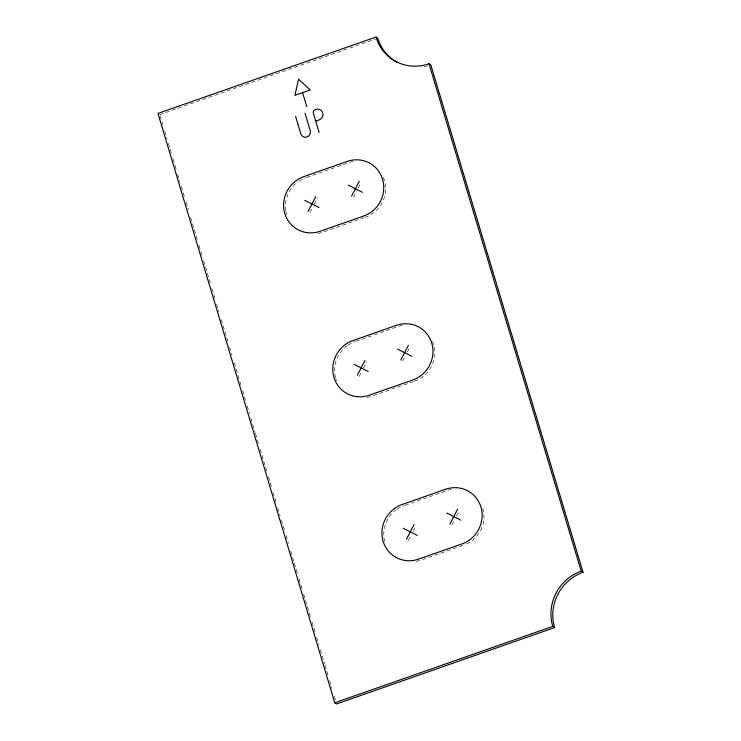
<?xml version="1.0" encoding="UTF-8"?>
<svg xmlns="http://www.w3.org/2000/svg" width="741" height="741" viewBox="0 0 741 741"><rect width="100%" height="100%" fill="white"/><g stroke="black" fill="none" stroke-linecap="round" stroke-linejoin="round"><path stroke-width="0.56" stroke-dasharray="3.71 2.78" d="M309.988 212.5L312.832 206.971M314.258 204.21L317.574 197.764M353.457 197.273L356.773 190.826M358.199 188.057L361.043 182.536M359.172 376.437L362.016 370.908M363.442 368.147L366.758 361.701M402.632 361.21L405.484 355.68M407.374 351.994L410.227 346.473M408.356 540.365L411.199 534.845M413.098 531.158L415.942 525.628M451.815 525.137L454.668 519.617M456.558 515.931L459.411 510.41M159.787 114.605L377.79 38.226M306.672 177.423L349.048 162.575A29.316 27.982 -57.4 0 1 355.31 161.149M364.359 217.604L321.983 232.452A29.316 27.982 -57.4 0 1 315.722 233.887M355.856 341.36L398.232 326.512A29.316 27.982 -57.4 0 1 404.493 325.077M413.543 381.541L371.167 396.389A29.316 27.982 -57.4 0 1 364.905 397.824M405.04 505.297L447.416 490.449A29.316 27.982 -57.4 0 1 453.677 489.014M462.727 545.478L420.351 560.326A29.316 27.982 -57.4 0 1 414.089 561.761M160.121 115.707L162.779 124.571M164.771 131.222L167.105 138.975M168.429 143.402L171.755 154.48M173.079 158.917L176.404 169.995M177.738 174.422L180.063 182.175M181.397 186.612L184.713 197.69M186.047 202.117L188.371 209.87M190.696 217.622L194.022 228.7M194.355 229.812L197.68 240.89M199.005 245.317L202.33 256.395M203.664 260.832L210.639 284.09M211.972 288.527L215.288 299.605M216.622 304.032L218.947 311.785M221.272 319.547L224.597 330.625M224.931 331.727L228.256 342.805M229.58 347.242L231.914 354.995M234.239 362.747L241.214 386.015M242.548 390.442L245.873 401.52M247.198 405.948L249.522 413.71M250.856 418.137L255.173 432.54M255.506 433.642L258.831 444.72M260.165 449.157L263.481 460.235M263.815 461.337L267.14 472.415M268.474 476.852L271.79 487.93M273.123 492.357L276.449 503.435M277.773 507.872L280.098 515.625M281.432 520.052L284.757 531.13M286.082 535.567L288.406 543.32M290.741 551.072L294.057 562.15M294.39 563.262L297.715 574.34M299.049 578.767L302.374 589.845M303.699 594.282L310.683 617.54M312.007 621.977L315.333 633.055M316.657 637.482L318.991 645.235M320.316 649.672L324.641 664.066M324.966 665.177L328.291 676.255M329.625 680.683L331.949 688.445M334.274 696.197L335.608 700.625M427.631 65.912A43.969 41.978 -57.4 0 1 420.953 67.135M286.619 214.649A29.316 27.982 -57.4 0 1 285.869 211.528M285.702 210.463A29.316 27.982 -57.4 0 1 297.947 181.823M298.836 181.202A29.316 27.982 -57.4 0 1 305.588 177.803M383.319 177.386A29.316 27.982 -57.4 0 1 365.443 217.224M384.699 541.495A29.316 27.982 -57.4 0 1 396.315 509.697M397.204 509.076A29.316 27.982 -57.4 0 1 403.956 505.677M482.78 508.252A29.316 27.982 -57.4 0 1 463.81 545.098M336.488 380.587A29.316 27.982 -57.4 0 1 335.803 378.586M335.516 377.558A29.316 27.982 -57.4 0 1 347.131 345.76M348.02 345.139A29.316 27.982 -57.4 0 1 354.772 341.74M432.503 341.323A29.316 27.982 -57.4 0 1 414.627 381.161"/><path stroke-width="1.11" d="M308.154 211.324L315.74 196.587M351.614 196.096L359.2 181.36M357.338 375.261L364.924 360.524M400.798 360.033L408.384 345.297M406.522 539.198L414.108 524.461M449.982 523.97L457.567 509.234M375.946 37.05L157.953 113.429L334.765 702.774L336.599 703.95L554.601 627.571A43.969 41.978 -57.4 0 1 583.047 572.311L430.827 64.93L428.993 63.754A43.969 41.978 -57.4 0 1 375.946 37.05L377.79 38.226A43.969 41.978 -57.4 0 0 397.463 62.531M302.032 92.857L294.881 95.357L298.549 79.259L310.266 89.967L302.569 92.662L306.746 106.584M316.277 120.931L319.075 119.949A5.65 5.391 -57.4 0 0 322.733 112.845A5.65 5.391 -57.4 0 0 315.916 109.418L315.12 109.696A2.751 2.621 -57.4 0 0 313.341 113.151L319.13 132.444M334.765 702.774L552.758 626.395A43.969 41.978 -57.4 0 1 581.213 571.144L428.993 63.754M348.335 185.167L362.479 192.29M304.875 200.394L319.019 207.517M397.519 349.104L411.663 356.226M354.059 364.331L368.203 371.454M446.703 513.041L460.846 520.163M403.243 528.268L417.387 535.391M581.213 571.144L583.047 572.311M552.758 626.395L554.601 627.571M305.023 113.234L310.229 130.601A5.067 4.844 -57.4 0 1 306.95 136.974A5.067 4.844 -57.4 0 1 300.837 133.889L295.622 116.522M347.214 161.408L303.745 176.636A29.316 27.982 -57.4 0 0 284.776 213.473A29.316 27.982 -57.4 0 0 320.14 231.275L363.609 216.048A29.316 27.982 -57.4 0 0 382.569 179.211A29.316 27.982 -57.4 0 0 347.214 161.408M396.398 325.336L352.929 340.564A29.316 27.982 -57.4 0 0 333.959 377.41A29.316 27.982 -57.4 0 0 369.324 395.212L412.793 379.985A29.316 27.982 -57.4 0 0 431.753 343.148A29.316 27.982 -57.4 0 0 396.398 325.336M445.573 489.273L402.113 504.501A29.316 27.982 -57.4 0 0 383.143 541.347A29.316 27.982 -57.4 0 0 418.508 559.149L461.967 543.922A29.316 27.982 -57.4 0 0 480.937 507.085A29.316 27.982 -57.4 0 0 445.573 489.273"/></g></svg>
